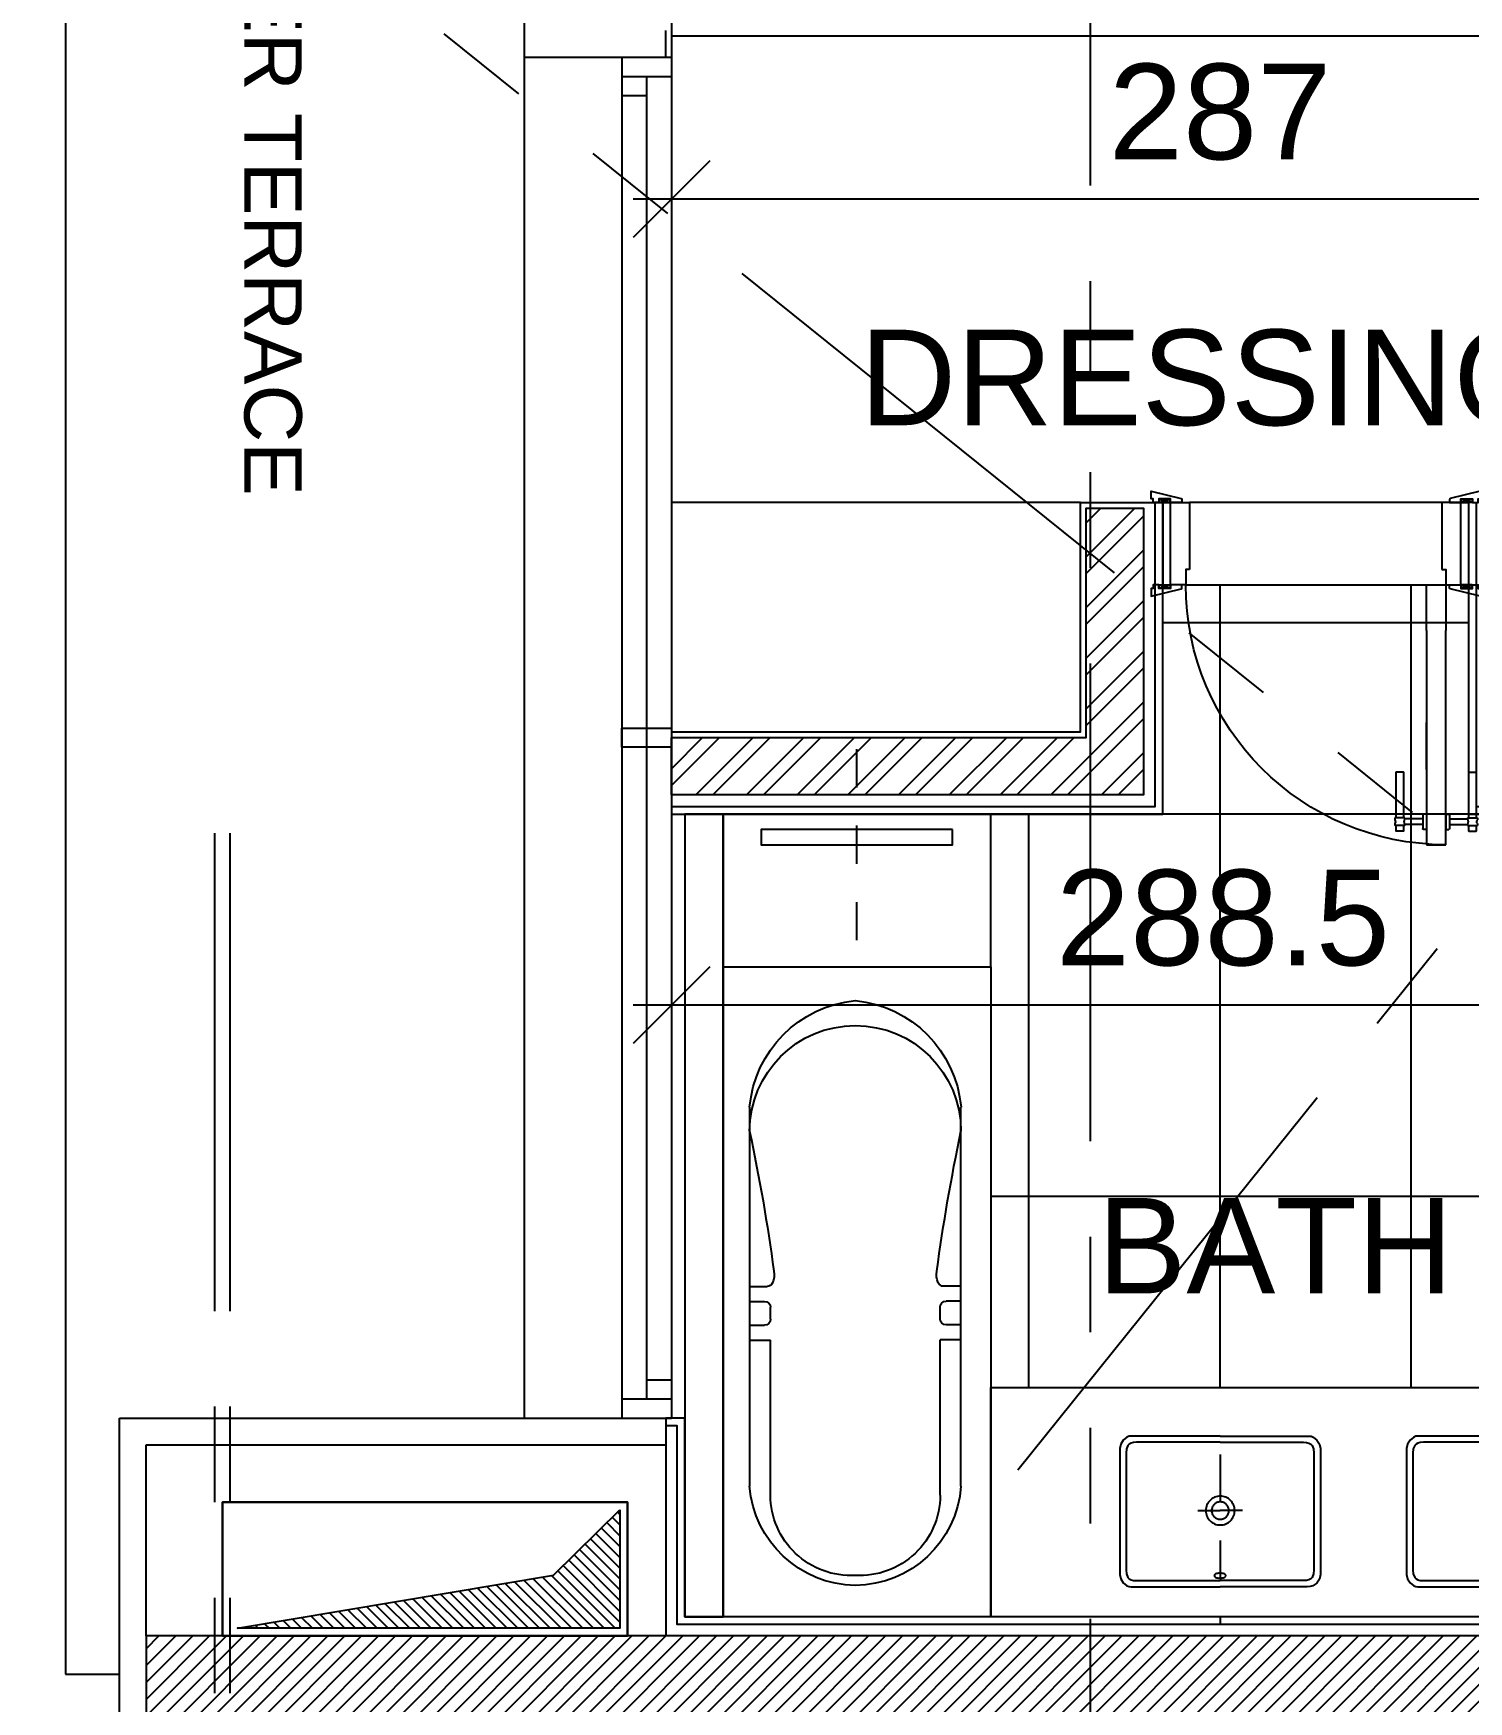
# Model space of a CAD drawing. Extents: x 186.8 to 246.9, y -2.6 to 70.8.
# Drawn here: x 222.241 to 225.996, y 22.768 to 27.132 of the extents above; entities that cross this region are included whole.
import ezdxf
from ezdxf.enums import TextEntityAlignment as Align

# ---------------------------------------------------------------- set-up
doc = ezdxf.new("R2010")
doc.units = 0
doc.header["$MEASUREMENT"] = 0
doc.header["$PDMODE"] = 35
doc.header["$PDSIZE"] = 0.3
for name, pattern in [('AXIS_100$0$A-AXIS$0$PHANTOM', [2.5, 1.25, -0.25, 0.25, -0.25, 0.25, -0.25]), ('CENTER', [2, 1.25, -0.25, 0.25, -0.25]), ('DASHDOTX2', [50.8, 25.4, -12.7, 0, -12.7]), ('HIDDEN', [0.3, 0.2, -0.1])]:
    doc.linetypes.add(name, pattern=pattern)
doc.layers.get('0').update_dxf_attribs({"linetype": 'CONTINUOUS'})
doc.layers.get('DEFPOINTS').update_dxf_attribs({"linetype": 'CONTINUOUS'})
for name, color, linetype in [('A-ALU', 9, 'CONTINUOUS'), ('A-AXIS-SANITARY', 10, 'DASHDOTX2'), ('A-closet', 252, 'CONTINUOUS'), ('a-dim', 3, 'CONTINUOUS'), ('A-DOORS', 1, 'CONTINUOUS'), ('A-FLOR-PFIX', 61, 'CONTINUOUS'), ('A-HATCH-CONC', 8, 'CONTINUOUS'), ('A-HATCH-WALL', 8, 'CONTINUOUS'), ('A-heater', 61, 'CONTINUOUS'), ('A-HEATER-axis', 5, 'HIDDEN'), ('A-NOMENCLATURE', 3, 'CONTINUOUS'), ('A-PLASTER', 8, 'CONTINUOUS'), ('A-PROJ-TIL-BATH', 8, 'CONTINUOUS'), ('A-PROJECTION', 9, 'CONTINUOUS'), ('a-revetement', 1, 'CONTINUOUS'), ('A-SANIT', 95, 'CONTINUOUS'), ('A-SECT-TILE', 12, 'CONTINUOUS'), ('a-shaft', 251, 'CONTINUOUS'), ('a-text-red', 10, 'CONTINUOUS'), ('A-WALL', 4, 'CONTINUOUS'), ('AXIS_100$0$A-AXIS-100', 10, 'AXIS_100$0$A-AXIS$0$PHANTOM'), ('S-9-10TH$0$A-SHAFT 9-10TH', 8, 'CONTINUOUS'), ('S-9-10TH$0$A-STR 9-10TH', 2, 'CONTINUOUS')]:
    doc.layers.add(name, color=color, linetype=linetype)
doc.styles.add('A100-STEXT', font='ARIAL.TTF', dxfattribs={"height": 0.25})
doc.dimstyles.new('A100-DIM', dxfattribs={"dimtxt": 0.25, "dimasz": 0.2, "dimexe": 0.1, "dimexo": 0.3, "dimgap": 0.1, "dimtad": 1, "dimlfac": 100, "dimrnd": 0.5, "dimdsep": 46, "dimtxsty": 'A100-STEXT', "dimblk1": 'OBLIQUE', "dimblk2": 'OBLIQUE', "dimsah": 1, "dimcen": -0.05, "dimdle": 0.1, "dimclrd": 15, "dimclre": 15, "dimclrt": 256, "dimadec": 0, "dimazin": 0, "dimtfac": 0.28, "dimtix": 1, "dimtmove": 2, "dimatfit": 3, "dimldrblk": 'OBLIQUE', "dimfxl": 0, "dimtolj": 1, "dimarcsym": 0})

# ---------------------------------------------------------------- blocks, each defined once
blk = doc.blocks.new('bathtub')
at = {"layer": 'A-SANIT'}
for p, q in [((-0.7, 0), (-0.7, 1.7)), ((0, 0), (0, 1.7)), ((-0.6305, 1.3586), (-0.6305, 0.3667)), ((-0.5761, 1.3825), (-0.5761, 0.9759)), ((-0.1322, 1.3819), (-0.1322, 0.9753)), ((-0.0778, 1.3586), (-0.0778, 0.3667)), ((-0.6305, 0.9759), (-0.5761, 0.9759)), ((-0.0778, 0.9753), (-0.1322, 0.9753)), ((-0.6305, 0.937), (-0.5916, 0.937)), ((-0.5761, 0.9214), (-0.5761, 0.8903)), ((-0.1322, 0.9208), (-0.1322, 0.8897)), ((-0.0778, 0.9364), (-0.1167, 0.9364)), ((-0.6305, 0.8747), (-0.5916, 0.8747)), ((-0.0778, 0.8742), (-0.1167, 0.8742)), ((-0.6305, 0.8359), (-0.5851, 0.8359)), ((-0.0778, 0.8353), (-0.1232, 0.8353))]:
    blk.add_line(p, q, dxfattribs=at)
blk.add_lwpolyline([(0, 1.7), (-0.7, 1.7), (-0.7, 0), (0, 0)], close=True, dxfattribs=at)
for centre, radius, start, end in [((-0.3498, 1.3363), 0.2816, 90.8902, 175.4646), ((-0.3573, 1.3377), 0.2803, 4.283, 89.3622), ((-0.3661, 1.3819), 0.21, 86.743, 180), ((-0.3422, 1.3819), 0.21, 0, 93.257), ((-0.5916, 0.9214), 0.0156, 0, 90), ((-0.1167, 0.9208), 0.0156, 90, 180), ((-0.5916, 0.8903), 0.0156, 270, 0), ((-0.1167, 0.8897), 0.0156, 180, 270), ((-0.5851, 0.8203), 0.0156, 23.3684, 90), ((-0.1232, 0.8197), 0.0156, 90, 156.6316), ((-5.5617, 1.4689), 5.0395, 348.0986, 352.3207), ((-0.6191, 0.8056), 0.0526, 349.51, 23.3684), ((-0.0892, 0.805), 0.0526, 156.6316, 190.49), ((4.8534, 1.4689), 5.0395, 187.6793, 191.9014), ((-0.3542, 0.4296), 0.2764, 180, 0), ((-0.3245, 0.3937), 0.3073, 185.0523, 264.4541), ((-0.3838, 0.3937), 0.3073, 275.5459, 354.9477)]:
    blk.add_arc(centre, radius, start, end, dxfattribs=at)
blk = doc.blocks.new('A$C1C8D3502')
at = {"layer": 'A-heater'}
blk.add_lwpolyline([(0, -0.5), (0, 0), (-0.04, 0), (-0.04, -0.5)], close=True, dxfattribs=at)
at = {"layer": 'A-HEATER-axis', "ltscale": 0.5}
blk.add_line((-0.29, -0.25), (0.25, -0.25), dxfattribs=at)
blk = doc.blocks.new('A$C6D442EC4')
at = {"layer": 'A-AXIS-SANITARY', "linetype": 'CENTER', "ltscale": 0.1}
blk.add_line((-0.0027, 0.3461), (-0.0027, -0.0992), dxfattribs=at)
at = {"layer": 'A-FLOR-PFIX', "ltscale": 0.5}
for points in [[(-0.0025, 0.3948), (-0.0051, 0.3948), (-0.0125, 0.3948), (-0.0239, 0.3948), (-0.0388, 0.3948), (-0.0564, 0.3948), (-0.076, 0.3948), (-0.1187, 0.3948), (-0.1614, 0.3948), (-0.181, 0.3948), (-0.1986, 0.3948), (-0.2135, 0.3948), (-0.225, 0.3948), (-0.2323, 0.3948), (-0.235, 0.3948), (-0.2405, 0.394), (-0.246, 0.3919), (-0.2556, 0.3842), (-0.2625, 0.3736), (-0.2651, 0.362), (-0.2651, 0.361), (-0.2651, 0.3583), (-0.2651, 0.3538), (-0.2651, 0.3478), (-0.2651, 0.3316), (-0.2651, 0.3105), (-0.2651, 0.2855), (-0.2651, 0.2577), (-0.2651, 0.1972), (-0.2651, 0.1367), (-0.2651, 0.1088), (-0.2651, 0.0839), (-0.2651, 0.0628), (-0.2651, 0.0466), (-0.2651, 0.0405), (-0.2651, 0.0361), (-0.2651, 0.0333), (-0.2651, 0.0324), (-0.2626, 0.0199), (-0.2557, 0.0096), (-0.2448, 0.0026), (-0.2379, 0.0007), (-0.2303, 0), (-0.2278, 0), (-0.2205, 0), (-0.2093, 0), (-0.1947, 0), (-0.1775, 0), (-0.1582, 0), (-0.1164, 0), (-0.0746, 0), (-0.0553, 0), (-0.0381, 0), (-0.0235, 0), (-0.0123, 0), (-0.005, 0), (-0.0025, 0)], [(-0.0026, 0.3948), (0, 0.3948), (0.0074, 0.3948), (0.0188, 0.3948), (0.0337, 0.3948), (0.0513, 0.3948), (0.0709, 0.3948), (0.1136, 0.3948), (0.1563, 0.3948), (0.176, 0.3948), (0.1936, 0.3948), (0.2084, 0.3948), (0.2199, 0.3948), (0.2273, 0.3948), (0.2299, 0.3948), (0.2355, 0.394), (0.2409, 0.3919), (0.2506, 0.3842), (0.2574, 0.3736), (0.26, 0.362), (0.26, 0.361), (0.26, 0.3583), (0.26, 0.3538), (0.26, 0.3478), (0.26, 0.3316), (0.26, 0.3105), (0.26, 0.2856), (0.26, 0.2578), (0.26, 0.1974), (0.26, 0.137), (0.26, 0.1092), (0.26, 0.0843), (0.26, 0.0632), (0.26, 0.047), (0.26, 0.041), (0.26, 0.0366), (0.26, 0.0338), (0.26, 0.0329), (0.2574, 0.0212), (0.2506, 0.0106), (0.2409, 0.003), (0.2355, 0.0008), (0.2299, 0), (0.2273, 0), (0.2199, 0), (0.2084, 0), (0.1936, 0), (0.176, 0), (0.1563, 0), (0.1136, 0), (0.0709, 0), (0.0513, 0), (0.0337, 0), (0.0188, 0), (0.0074, 0), (0, 0), (-0.0026, 0)], [(-0.0025, 0.3784), (-0.0049, 0.3784), (-0.0118, 0.3784), (-0.0226, 0.3784), (-0.0366, 0.3784), (-0.0531, 0.3784), (-0.0715, 0.3784), (-0.1116, 0.3784), (-0.1517, 0.3784), (-0.1701, 0.3784), (-0.1867, 0.3784), (-0.2006, 0.3784), (-0.2114, 0.3784), (-0.2183, 0.3784), (-0.2208, 0.3784), (-0.2288, 0.3778), (-0.2351, 0.3761), (-0.2399, 0.3735), (-0.2434, 0.37), (-0.2472, 0.361), (-0.2481, 0.3502), (-0.2481, 0.3493), (-0.2481, 0.3468), (-0.2481, 0.3427), (-0.2481, 0.3371), (-0.2481, 0.322), (-0.2481, 0.3025), (-0.2481, 0.2793), (-0.2481, 0.2535), (-0.2481, 0.1974), (-0.2481, 0.1413), (-0.2481, 0.1155), (-0.2481, 0.0924), (-0.2481, 0.0728), (-0.2481, 0.0577), (-0.2481, 0.0522), (-0.2481, 0.048), (-0.2481, 0.0455), (-0.2481, 0.0446), (-0.2472, 0.0339), (-0.2434, 0.0249), (-0.2399, 0.0214), (-0.2351, 0.0187), (-0.2288, 0.017), (-0.2208, 0.0164), (-0.2183, 0.0164), (-0.2114, 0.0164), (-0.2006, 0.0164), (-0.1867, 0.0164), (-0.1701, 0.0164), (-0.1517, 0.0164), (-0.1116, 0.0164), (-0.0715, 0.0164), (-0.0531, 0.0164), (-0.0366, 0.0164), (-0.0226, 0.0164), (-0.0118, 0.0164), (-0.0049, 0.0164), (-0.0025, 0.0164)], [(-0.0026, 0.3784), (-0.0002, 0.3784), (0.0068, 0.3784), (0.0175, 0.3784), (0.0315, 0.3784), (0.048, 0.3784), (0.0665, 0.3784), (0.1065, 0.3784), (0.1466, 0.3784), (0.1651, 0.3784), (0.1816, 0.3784), (0.1955, 0.3784), (0.2063, 0.3784), (0.2132, 0.3784), (0.2157, 0.3784), (0.2237, 0.3778), (0.23, 0.3761), (0.2348, 0.3735), (0.2383, 0.37), (0.2421, 0.361), (0.243, 0.3502), (0.243, 0.3493), (0.243, 0.3468), (0.243, 0.3427), (0.243, 0.3371), (0.243, 0.322), (0.243, 0.3025), (0.243, 0.2793), (0.243, 0.2535), (0.243, 0.1974), (0.243, 0.1413), (0.243, 0.1155), (0.243, 0.0924), (0.243, 0.0728), (0.243, 0.0577), (0.243, 0.0522), (0.243, 0.048), (0.243, 0.0455), (0.243, 0.0446), (0.2421, 0.0339), (0.2383, 0.0249), (0.2348, 0.0214), (0.23, 0.0187), (0.2237, 0.017), (0.2157, 0.0164), (0.2132, 0.0164), (0.2063, 0.0164), (0.1955, 0.0164), (0.1816, 0.0164), (0.1651, 0.0164), (0.1466, 0.0164), (0.1065, 0.0164), (0.0665, 0.0164), (0.048, 0.0164), (0.0315, 0.0164), (0.0175, 0.0164), (0.0068, 0.0164), (-0.0002, 0.0164), (-0.0026, 0.0164)], [(-0.0408, 0.1997), (-0.0406, 0.2035), (-0.04, 0.2073), (-0.0391, 0.2109), (-0.0378, 0.2144), (-0.0362, 0.2176), (-0.0343, 0.2208), (-0.0322, 0.2237), (-0.0297, 0.2263), (-0.0271, 0.2288), (-0.0242, 0.2309), (-0.021, 0.2328), (-0.0177, 0.2344), (-0.0143, 0.2357), (-0.0107, 0.2366), (-0.0069, 0.2372), (-0.0031, 0.2374), (0.0008, 0.2372), (0.0045, 0.2366), (0.0081, 0.2357), (0.0116, 0.2344), (0.0149, 0.2328), (0.018, 0.2309), (0.0209, 0.2288), (0.0236, 0.2263), (0.026, 0.2237), (0.0282, 0.2208), (0.0301, 0.2176), (0.0317, 0.2144), (0.0329, 0.2109), (0.0339, 0.2073), (0.0344, 0.2035), (0.0346, 0.1997), (0.0344, 0.1958), (0.0339, 0.1921), (0.0329, 0.1885), (0.0317, 0.185), (0.0301, 0.1817), (0.0282, 0.1786), (0.026, 0.1757), (0.0236, 0.173), (0.0209, 0.1706), (0.018, 0.1684), (0.0149, 0.1665), (0.0116, 0.1649), (0.0081, 0.1637), (0.0045, 0.1627), (0.0008, 0.1622), (-0.0031, 0.162), (-0.0069, 0.1622), (-0.0107, 0.1627), (-0.0143, 0.1637), (-0.0177, 0.1649), (-0.021, 0.1665), (-0.0242, 0.1684), (-0.0271, 0.1706), (-0.0297, 0.173), (-0.0322, 0.1757), (-0.0343, 0.1786), (-0.0362, 0.1817), (-0.0378, 0.185), (-0.0391, 0.1885), (-0.04, 0.1921), (-0.0406, 0.1958), (-0.0408, 0.1997), (-0.0408, 0.1997)], [(-0.0257, 0.1997), (-0.0256, 0.202), (-0.0252, 0.2042), (-0.0247, 0.2064), (-0.0239, 0.2085), (-0.023, 0.2105), (-0.0218, 0.2123), (-0.0205, 0.2141), (-0.0191, 0.2157), (-0.0175, 0.2171), (-0.0157, 0.2184), (-0.0139, 0.2196), (-0.0119, 0.2205), (-0.0098, 0.2213), (-0.0076, 0.2218), (-0.0054, 0.2222), (-0.0031, 0.2223), (-0.0008, 0.2222), (0.0015, 0.2218), (0.0037, 0.2213), (0.0057, 0.2205), (0.0077, 0.2196), (0.0096, 0.2184), (0.0113, 0.2171), (0.0129, 0.2157), (0.0144, 0.2141), (0.0157, 0.2123), (0.0168, 0.2105), (0.0178, 0.2085), (0.0185, 0.2064), (0.0191, 0.2042), (0.0194, 0.202), (0.0196, 0.1997), (0.0194, 0.1974), (0.0191, 0.1951), (0.0185, 0.1929), (0.0178, 0.1909), (0.0168, 0.1889), (0.0157, 0.187), (0.0144, 0.1853), (0.0129, 0.1837), (0.0113, 0.1822), (0.0096, 0.1809), (0.0077, 0.1798), (0.0057, 0.1788), (0.0037, 0.1781), (0.0015, 0.1775), (-0.0008, 0.1772), (-0.0031, 0.1771), (-0.0054, 0.1772), (-0.0076, 0.1775), (-0.0098, 0.1781), (-0.0119, 0.1788), (-0.0139, 0.1798), (-0.0157, 0.1809), (-0.0175, 0.1822), (-0.0191, 0.1837), (-0.0205, 0.1853), (-0.0218, 0.187), (-0.023, 0.1889), (-0.0239, 0.1909), (-0.0247, 0.1929), (-0.0252, 0.1951), (-0.0256, 0.1974), (-0.0257, 0.1997), (-0.0257, 0.1997)], [(-0.0176, 0.0295), (-0.0176, 0.0302), (-0.0173, 0.0308), (-0.017, 0.0315), (-0.0165, 0.0321), (-0.0158, 0.0326), (-0.0151, 0.0332), (-0.0142, 0.0337), (-0.0132, 0.0341), (-0.011, 0.0349), (-0.0084, 0.0355), (-0.0056, 0.0359), (-0.0026, 0.036), (0.0004, 0.0359), (0.0033, 0.0355), (0.0058, 0.0349), (0.0081, 0.0341), (0.009, 0.0337), (0.0099, 0.0332), (0.0107, 0.0326), (0.0113, 0.0321), (0.0118, 0.0315), (0.0122, 0.0308), (0.0124, 0.0302), (0.0125, 0.0295), (0.0124, 0.0288), (0.0122, 0.0282), (0.0118, 0.0276), (0.0113, 0.027), (0.0107, 0.0264), (0.0099, 0.0258), (0.009, 0.0253), (0.0081, 0.0249), (0.0058, 0.0241), (0.0033, 0.0235), (0.0004, 0.0231), (-0.0026, 0.023), (-0.0056, 0.0231), (-0.0084, 0.0235), (-0.011, 0.0241), (-0.0132, 0.0249), (-0.0142, 0.0253), (-0.0151, 0.0258), (-0.0158, 0.0264), (-0.0165, 0.027), (-0.017, 0.0276), (-0.0173, 0.0282), (-0.0176, 0.0288), (-0.0176, 0.0295), (-0.0176, 0.0295)]]:
    blk.add_lwpolyline(points, dxfattribs=at)
at = {"layer": 'A-SANIT', "ltscale": 0.5}
for points in [[(-0.0614, 0.1997), (-0.0031, 0.1997)], [(0.0553, 0.1997), (-0.0031, 0.1997)]]:
    blk.add_lwpolyline(points, dxfattribs=at)
blk = doc.blocks.new('A$C3DEF75EA')
at = {"layer": 'A-DOORS'}
for p, q in [((-0.11, 0.68), (-0.06, 0.68)), ((-0.11, 0.56), (-0.11, 0.68)), ((-0.06, 0.68), (-0.06, 0.56)), ((-0.167, 0.63), (-0.193, 0.63)), ((-0.193, 0.625), (-0.193, 0.63)), ((-0.193, 0.61), (-0.193, 0.615)), ((-0.19, 0.63), (-0.19, 0.6445)), ((-0.1705, 0.645), (-0.1895, 0.645)), ((-0.17, 0.63), (-0.17, 0.6445)), ((-0.167, 0.6275), (-0.167, 0.63)), ((-0.12, 0.6275), (-0.167, 0.6275)), ((-0.167, 0.61), (-0.167, 0.6125)), ((-0.12, 0.6125), (-0.167, 0.6125)), ((-0.12, 0.602), (-0.12, 0.638)), ((-0.11, 0.64), (-0.118, 0.64)), ((-0.11, 0.6), (-0.11, 0.64)), ((-0.06, 0.64), (-0.052, 0.64)), ((-0.06, 0.6), (-0.06, 0.64)), ((-0.05, 0.602), (-0.05, 0.638)), ((-0.05, 0.6275), (-0.003, 0.6275)), ((-0.05, 0.6125), (-0.003, 0.6125)), ((-0.003, 0.63), (0.023, 0.63)), ((-0.003, 0.6275), (-0.003, 0.63)), ((-0.003, 0.61), (-0.003, 0.6125)), ((0, 0.63), (0, 0.6445)), ((0.0005, 0.645), (0.0195, 0.645)), ((0.02, 0.63), (0.02, 0.6445)), ((0.023, 0.625), (0.023, 0.63)), ((0.023, 0.61), (0.023, 0.615)), ((-0.167, 0.61), (-0.193, 0.61)), ((-0.19, 0.4905), (-0.19, 0.61)), ((-0.17, 0.4905), (-0.17, 0.61)), ((-0.11, 0.6), (-0.118, 0.6)), ((-0.06, 0.6), (-0.052, 0.6)), ((-0.003, 0.61), (0.023, 0.61)), ((0, 0.4905), (0, 0.61)), ((0.02, 0.4905), (0.02, 0.61)), ((-0.11, 0.12), (-0.11, 0.56)), ((-0.06, 0.56), (-0.06, 0.12)), ((-0.1705, 0.49), (-0.1895, 0.49)), ((-0.11, 0.483), (-0.11, 0.36)), ((-0.06, 0.483), (-0.06, 0.36)), ((0.0005, 0.49), (0.0195, 0.49)), ((-0.11, 0.12), (-0.11, 0)), ((-0.06, 0), (-0.06, 0.12)), ((-0.809, 0), (-0.781, 0.009)), ((-0.809, 0.009), (-0.781, 0)), ((0.009, 0), (-0.019, 0.009)), ((0.009, 0.009), (-0.019, 0)), ((-0.11, 0), (-0.06, 0)), ((-0.809, -0.215), (-0.781, -0.224)), ((-0.809, -0.224), (-0.781, -0.215)), ((0.009, -0.215), (-0.019, -0.224)), ((0.009, -0.224), (-0.019, -0.215))]:
    blk.add_line(p, q, dxfattribs=at)
at = {"layer": 'A-DOORS', "color": 8}
for p, q in [((-0.74, 0), (-0.06, 0)), ((-0.07, -0.215), (-0.73, -0.215))]:
    blk.add_line(p, q, dxfattribs=at)
at = {"layer": 'A-DOORS'}
for points in [[(-0.81, 0), (-0.825, 0), (-0.825, 0.01), (-0.83, 0.01), (-0.83, 0.03), (-0.7518, 0.0104, -0.381769), (-0.75, 0.0084), (-0.75, 0), (-0.78, 0), (-0.78, 0.01), (-0.81, 0.01), (-0.81, 0)], [(0.01, 0), (0.025, 0), (0.025, 0.01), (0.03, 0.01), (0.03, 0.03), (-0.0482, 0.0104, 0.381769), (-0.05, 0.0084), (-0.05, 0), (-0.02, 0), (-0.02, 0.01), (0.01, 0.01), (0.01, 0)], [(-0.81, -0.215), (-0.825, -0.215), (-0.825, -0.225), (-0.83, -0.225), (-0.83, -0.245), (-0.7518, -0.2254, 0.381769), (-0.75, -0.2234), (-0.75, -0.215), (-0.78, -0.215), (-0.78, -0.225), (-0.81, -0.225), (-0.81, -0.215)], [(0.01, -0.215), (0.025, -0.215), (0.025, -0.225), (0.03, -0.225), (0.03, -0.245), (-0.0482, -0.2254, -0.381769), (-0.05, -0.2234), (-0.05, -0.215), (-0.02, -0.215), (-0.02, -0.225), (0.01, -0.225), (0.01, -0.215)]]:
    blk.add_lwpolyline(points, format="xyb", dxfattribs=at)
for points in [[(-0.809, 0), (-0.781, 0), (-0.781, 0.009), (-0.809, 0.009)], [(0.009, 0), (-0.019, 0), (-0.019, 0.009), (0.009, 0.009)], [(-0.809, -0.215), (-0.781, -0.215), (-0.781, -0.224), (-0.809, -0.224)], [(0.009, -0.215), (-0.019, -0.215), (-0.019, -0.224), (0.009, -0.224)]]:
    blk.add_lwpolyline(points, close=True, dxfattribs=at)
for points in [[(-0.8, -0.215), (-0.8, 0), (-0.78, 0), (-0.78, -0.215), (-0.8, -0.215)], [(-0.73, -0.04), (-0.74, -0.04), (-0.74, 0), (-0.78, 0)], [(-0.78, 0), (-0.78, -0.215), (-0.73, -0.215), (-0.73, -0.04)], [(0, -0.215), (0, 0), (-0.02, 0), (-0.02, -0.215), (0, -0.215)], [(-0.07, -0.04), (-0.06, -0.04), (-0.06, 0), (-0.02, 0)], [(-0.02, 0), (-0.02, -0.215), (-0.07, -0.215), (-0.07, -0.04)]]:
    blk.add_lwpolyline(points, dxfattribs=at)
blk.add_arc((-0.0597, -0.0003), 0.6803, 90.0254, 179.9746, dxfattribs=at)
for centre, major_axis, start_param, end_param in [((-0.2006, 0.62), (0.00642, 0.00642), 4.914874, 6.080701), ((-0.1895, 0.6445), (-0.000354, 0.000354), -0.785398, 0.785398), ((-0.1705, 0.6445), (0.000354, 0.000354), 5.497787, 7.068583), ((-0.149, 0.62), (0.0138, 0.0138), 1.961403, 2.750986), ((-0.118, 0.638), (-0.00141, 0.00141), -0.785398, 0.785398), ((-0.052, 0.638), (0.00141, 0.00141), 5.497787, 7.068583), ((-0.021, 0.62), (0.0138, 0.0138), 5.102996, 5.892578), ((0.0005, 0.6445), (-0.000354, 0.000354), -0.785398, 0.785398), ((0.0195, 0.6445), (0.000354, 0.000354), 5.497787, 7.068583), ((0.0306, 0.62), (0.00642, 0.00642), 1.773281, 2.939108), ((-0.118, 0.602), (0.00141, 0.00141), 2.356194, 3.926991), ((-0.052, 0.602), (-0.00141, 0.00141), 2.356194, 3.926991), ((-0.1895, 0.4905), (0.000354, 0.000354), 2.356194, 3.926991), ((-0.1705, 0.4905), (-0.000354, 0.000354), 2.356194, 3.926991), ((0.0005, 0.4905), (0.000354, 0.000354), 2.356194, 3.926991), ((0.0195, 0.4905), (-0.000354, 0.000354), 2.356194, 3.926991)]:
    blk.add_ellipse(centre, major_axis=major_axis, ratio=1, start_param=start_param, end_param=end_param, dxfattribs=at)
blk = doc.blocks.new('_OBLIQUE')
at = {"color": 0, "linetype": 'ByBlock'}
blk.add_line((-0.5, -0.5), (0.5, 0.5), dxfattribs=at)
blk = doc.blocks.new('*D136')
at = {"layer": 'a-dim', "color": 15, "lineweight": -2}
for p, q in [((223.9105, 24.84), (223.9105, 24.49)), ((226.7955, 24.84), (226.7955, 24.49)), ((226.8955, 24.59), (223.8105, 24.59))]:
    blk.add_line(p, q, dxfattribs=at)
at = {"layer": 'DEFPOINTS', "color": 0}
for p in [(223.9105, 25.14), (226.7955, 25.14), (223.9105, 24.59)]:
    blk.add_point(p, dxfattribs=at)
at = {"layer": 'a-dim', "color": 15, "lineweight": -2, "xscale": 0.2, "yscale": 0.2, "zscale": 0.2}
for p, rotation in [((223.9105, 24.59), 179.9999999971014), ((226.7955, 24.59), 359.9999999971014)]:
    blk.add_blockref('_OBLIQUE', p, dxfattribs=dict(at, rotation=rotation))
at = {"layer": 'a-dim', "insert": (225.353, 24.8176), "char_height": 0.25, "attachment_point": 5, "rotation": 360, "style": 'A100-STEXT'}
blk.add_mtext('\\A1;288.5', dxfattribs=at)
blk = doc.blocks.new('*D152')
at = {"layer": 'a-dim', "color": 15, "lineweight": -2}
for p, q in [((223.9105, 26.825), (223.9105, 26.5986)), ((226.7805, 26.825), (226.7805, 26.5986)), ((226.8805, 26.6986), (223.8105, 26.6986))]:
    blk.add_line(p, q, dxfattribs=at)
at = {"layer": 'DEFPOINTS', "color": 0}
for p in [(223.9105, 27.125), (226.7805, 27.125), (223.9105, 26.6986)]:
    blk.add_point(p, dxfattribs=at)
at = {"layer": 'a-dim', "color": 15, "lineweight": -2, "xscale": 0.2, "yscale": 0.2, "zscale": 0.2}
for p, rotation in [((223.9105, 26.6986), 180.0000000000514), ((226.7805, 26.6986), 5.139888514804625e-11)]:
    blk.add_blockref('_OBLIQUE', p, dxfattribs=dict(at, rotation=rotation))
at = {"layer": 'a-dim', "insert": (225.3455, 26.9262), "char_height": 0.25, "attachment_point": 5, "style": 'A100-STEXT'}
blk.add_mtext('\\A1;287', dxfattribs=at)

msp = doc.modelspace()

# ---------------------------------------------------------------- hatches: boundary and pattern name
at = {"layer": 'A-HATCH-CONC'}
h = msp.add_hatch(dxfattribs=at)
h.set_pattern_fill('ANSI31', color=256, scale=0.25, style=0)
h.set_pattern_definition([(45, (195.387175, -3e-10), (-0.022097087, 0.022097087), [])])
h.paths.add_polyline_path([(222.53645, 22.94), (222.53645, 22.61), (223.85554, 22.61), (223.85554, 22.54), (230.80554, 22.54), (234.29554, 22.54), (234.29554, 22.94)])
at = {"layer": 'A-HATCH-WALL'}
h = msp.add_hatch(dxfattribs=at)
h.set_pattern_fill('ANSI32', color=256, scale=0.25, style=0)
h.set_pattern_definition([(45, (195.38718, -3e-10), (-0.06629126, 0.06629126), []), (45, (195.43137, -3e-10), (-0.06629126, 0.06629126), [])])
h.paths.add_polyline_path([(223.91054, 25.14), (225.14554, 25.14), (225.14554, 25.89), (224.99554, 25.89), (224.99554, 25.29), (223.91054, 25.29)])
at = {"layer": 'a-shaft'}
h = msp.add_hatch(dxfattribs=at)
h.set_pattern_fill('_USER,_O', color=256, scale=0.02, angle=315, pattern_type=0)
h.set_pattern_definition([(315, (195.387175, -3e-10), (0.014142136, 0.014142136), [])])
h.paths.add_polyline_path([(223.77554, 23.27), (223.77554, 22.96), (222.77554, 22.96), (223.60201, 23.09874)])

# ---------------------------------------------------------------- linework, layer by layer
at = {"layer": 'A-ALU'}
for p, q in [((223.78054, 27.07), (223.78054, 23.51)), ((223.78054, 27.07), (223.91054, 27.07)), ((223.91054, 27.07), (223.91054, 23.51)), ((223.78054, 27.02), (223.91054, 27.02)), ((223.84554, 27.02), (223.84554, 23.56)), ((223.78054, 26.97), (223.84554, 26.97)), ((223.84554, 23.61), (223.91054, 23.61)), ((223.78054, 23.56), (223.91054, 23.56)), ((223.78054, 23.51), (223.91054, 23.51))]:
    msp.add_line(p, q, dxfattribs=at)
msp.add_lwpolyline([(223.78054, 25.315), (223.91054, 25.315), (223.91054, 25.265), (223.78054, 25.265)], close=True, dxfattribs=at)
at = {"layer": 'A-closet'}
for p, q in [((226.78054, 27.125), (223.91054, 27.125)), ((224.98054, 25.905), (223.91054, 25.905))]:
    msp.add_line(p, q, dxfattribs=at)
at = {"layer": 'A-FLOR-PFIX'}
for points in [[(224.04554, 25.09), (223.94554, 25.09), (223.94554, 22.99), (224.04554, 22.99)], [(224.74554, 25.09), (224.04554, 25.09), (224.04554, 24.69), (224.74554, 24.69)], [(224.74554, 23.59), (226.74554, 23.59), (226.74554, 22.99), (224.74554, 22.99)]]:
    msp.add_lwpolyline(points, close=True, dxfattribs=at)
at = {"layer": 'A-PLASTER'}
for points in [[(228.44554, 29.475), (228.31054, 29.475), (228.31054, 27.675), (226.96054, 27.675), (226.96054, 27.125), (226.78054, 27.125), (226.78054, 27.725), (223.91054, 27.725), (223.91054, 27.07)], [(223.91054, 25.305), (224.98054, 25.305), (224.98054, 25.905), (225.19554, 25.905)]]:
    msp.add_lwpolyline(points, dxfattribs=at)
at = {"layer": 'A-PROJ-TIL-BATH', "ltscale": 0.5}
for p, q in [((225.34554, 23.59), (225.34554, 25.69)), ((225.84554, 23.59), (225.84554, 25.69)), ((225.99554, 25.59), (225.19554, 25.59)), ((226.74554, 25.09), (224.64554, 25.09)), ((224.84554, 23.59), (224.84554, 25.09)), ((226.19854, 24.59), (224.74554, 24.59)), ((226.20617, 24.09), (224.74554, 24.09))]:
    msp.add_line(p, q, dxfattribs=at)
at = {"layer": 'A-PROJECTION'}
for p, q in [((222.32554, 31.51), (222.32554, 22.84)), ((223.52554, 27.07), (223.52554, 23.51)), ((223.52554, 27.07), (223.52554, 23.51)), ((222.32554, 22.84), (222.46645, 22.84))]:
    msp.add_line(p, q, dxfattribs=at)
at = {"layer": 'a-revetement'}
for p, q in [((223.52554, 28.64), (223.52554, 27.07)), ((223.89554, 27.07), (223.89554, 27.14)), ((223.52554, 27.07), (223.89554, 27.07)), ((222.46645, 22.54), (222.46645, 23.51)), ((222.46645, 23.51), (223.89554, 23.51)), ((223.89554, 23.51), (223.89554, 23.44))]:
    msp.add_line(p, q, dxfattribs=at)
at = {"layer": 'A-SECT-TILE'}
for points in [[(225.99554, 25.905), (225.99554, 25.09), (226.74554, 25.09), (226.74554, 22.99), (223.94554, 22.99), (223.94554, 23.51), (223.89554, 23.51)], [(226.01554, 25.905), (226.01554, 25.11), (226.76554, 25.11), (226.76554, 22.97), (223.92554, 22.97), (223.92554, 23.49), (223.89554, 23.49)], [(223.91054, 25.09), (225.19554, 25.09), (225.19554, 25.905)], [(223.91054, 25.11), (225.17554, 25.11), (225.17554, 25.905)]]:
    msp.add_lwpolyline(points, dxfattribs=at)
at = {"layer": 'a-shaft'}
msp.add_lwpolyline([(223.77554, 23.27), (223.77554, 22.96), (222.77554, 22.96), (223.60201, 23.09874), (223.77554, 23.27)], dxfattribs=at)
at = {"layer": 'A-WALL'}
for p, q in [((222.53645, 23.44), (223.89554, 23.44)), ((222.53645, 22.94), (222.53645, 23.44)), ((223.89554, 23.44), (223.89554, 22.94)), ((222.73645, 23.29), (223.79554, 23.29)), ((222.73645, 22.94), (222.73645, 23.29)), ((223.79554, 23.29), (223.79554, 22.94))]:
    msp.add_line(p, q, dxfattribs=at)
msp.add_lwpolyline([(223.91054, 25.14), (223.91054, 25.29), (224.99554, 25.29), (224.99554, 25.89), (225.14554, 25.89), (225.14554, 25.14)], close=True, dxfattribs=at)
at = {"layer": 'AXIS_100$0$A-AXIS-100'}
for p, q in [((227.01784, 24.15436), (191.22854, 52.93617)), ((224.81628, 23.37431), (246.26768, 50.04847)), ((225.00554, 32.98435), (225.00554, -1.8346)), ((222.71554, 25.04), (222.71554, -1.68758)), ((222.75554, 25.04), (222.75554, -1.68758))]:
    msp.add_line(p, q, dxfattribs=at)
at = {"layer": 'S-9-10TH$0$A-SHAFT 9-10TH'}
msp.add_lwpolyline([(222.73645, 22.94), (223.79554, 22.94), (223.79554, 23.29), (222.73645, 23.29)], close=True, dxfattribs=at)
at = {"layer": 'S-9-10TH$0$A-STR 9-10TH'}
msp.add_lwpolyline([(223.85554, 22.54), (234.29554, 22.54), (234.29554, 22.94), (222.53645, 22.94), (222.53645, 22.61), (223.85554, 22.61)], dxfattribs=at)

# ---------------------------------------------------------------- block references
at = {"layer": 'A-DOORS', "xscale": -1, "rotation": 180}
msp.add_blockref('A$C3DEF75EA', (225.99554, 25.69), dxfattribs=at)
at = {"layer": 'A-FLOR-PFIX', "xscale": -1, "rotation": 180}
msp.add_blockref('bathtub', (224.74554, 24.69), dxfattribs=at)
at = {"layer": 'A-FLOR-PFIX', "xscale": -1}
for p in [(225.34283, 23.06823), (226.09283, 23.06823)]:
    msp.add_blockref('A$C6D442EC4', p, dxfattribs=at)
at = {"layer": 'A-heater', "rotation": 90}
msp.add_blockref('A$C1C8D3502', (224.14554, 25.05), dxfattribs=at)

# ---------------------------------------------------------------- texts
at = {"layer": 'A-NOMENCLATURE', "style": 'A100-STEXT'}
for s, p in [('DRESSING', (225.31514, 26.23244)), ('BATH', (225.48992, 23.96093))]:
    msp.add_text(s, height=0.25, dxfattribs=at).set_placement(p, align=Align.MIDDLE)
at = {"layer": 'a-text-red', "insert": (222.94348, 27.03484), "char_height": 0.15, "width": 7.586, "attachment_point": 2, "rotation": 270, "style": 'A100-STEXT'}
msp.add_mtext('VOID OVER TERRACE', dxfattribs=at)

# ---------------------------------------------------------------- dimensions: what is measured, and where the dimension line sits
at = {"layer": 'a-dim'}
for p1, p2, distance, picture, middle in [((226.78054, 27.125), (223.91054, 27.125), 0.42645, '*D152', (225.34554, 26.9262)), ((226.79554, 25.14), (223.91054, 25.14), 0.55, '*D136', (225.35304, 24.81764))]:
    dim = msp.add_aligned_dim(p1=p1, p2=p2, distance=distance, dimstyle='A100-DIM', dxfattribs=at)
    dim.commit()
    dim.dimension.update_dxf_attribs({"geometry": picture, "text_midpoint": middle})

doc.saveas('drawing.dxf')
